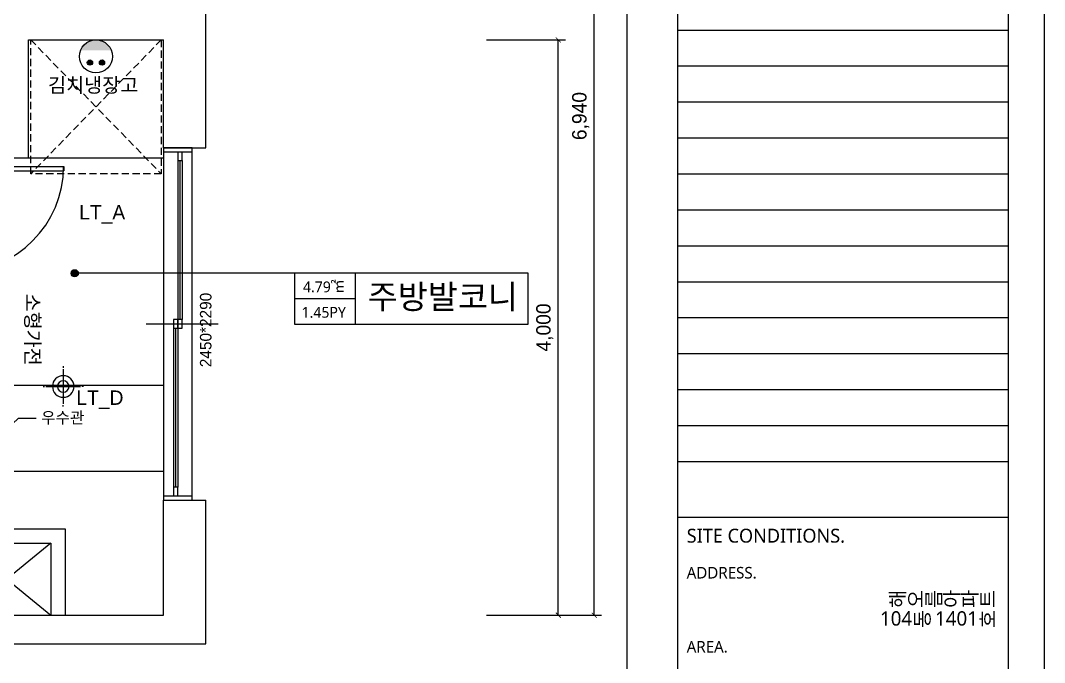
# Model space of a CAD drawing. Header units: inches. Extents: x 47110 to 276445, y 19043 to 183074.
# Drawn here: x 82989 to 90110, y 24439 to 28903 of the extents above; entities that cross this region are included whole.
import ezdxf
from ezdxf.enums import TextEntityAlignment as Align

# ---------------------------------------------------------------- set-up
doc = ezdxf.new("R2010")
doc.units = ezdxf.units.IN
doc.header["$LTSCALE"] = 50
doc.header["$MEASUREMENT"] = 0
doc.header["$PDSIZE"] = 700.071425
doc.linetypes.add('DASHEDX2', pattern=[1.5, 1, -0.5])
doc.linetypes.add('HID', pattern=[2.5, 1.5, -1])
for name, color, linetype in [('0-ELC TEXT', 7, 'Continuous'), ('03-TEXT', 3, 'Continuous'), ('06-FUR', 6, 'Continuous'), ('07-DIM', 1, 'Continuous'), ('3.기호.계단선', 30, 'Continuous'), ('CEIL-DOOR', 6, 'Continuous'), ('F-SYM', 7, 'Continuous'), ('FORM(YOURNAME)-11', 1, 'Continuous'), ('HAT', 8, 'Continuous'), ('RC-LIGHT', 7, 'Continuous'), ('U-LANP', 6, 'Continuous'), ('도면층2', 2, 'Continuous'), ('도면층4', 4, 'Continuous'), ('도면층5', 5, 'Continuous'), ('도면층8', 8, 'Continuous')]:
    doc.layers.add(name, color=color, linetype=linetype)
doc.styles.add('N 맑은고딕', font='malgun.ttf')
doc.styles.add('YOURNAME', font='@Microsoft JhengHei Light.ttf')
doc.styles.add('넥슨고딕', font='@Microsoft JhengHei Light.ttf')
doc.styles.add('마감재', font='stylu.ttf')
doc.styles.add('코레일둥고', font='')
doc.styles.get('코레일둥고').set_extended_font_data('THE정고딕110')
doc.dimstyles.new('벽치수 Copy of DIM-50', dxfattribs={"dimscale": 50, "dimtxt": 2, "dimasz": 0.7, "dimexe": 1, "dimexo": 1, "dimgap": 0.7, "dimtad": 1, "dimdec": 0, "dimzin": 1, "dimdsep": 46, "dimlunit": 6, "dimtxsty": '마감재', "dimblk": 'ARCHTICK', "dimcen": -0.09, "dimclrd": 256, "dimclre": 256, "dimclrt": 3, "dimadec": 0, "dimazin": 0, "dimtfac": 1, "dimtdec": 0, "dimtix": 1, "dimtmove": 2, "dimatfit": 0, "dimldrblk": 'ARCHTICK', "dimfxl": 1, "dimtolj": 1, "dimtzin": 0, "dimarcsym": 0})

# ---------------------------------------------------------------- blocks, each defined once
blk = doc.blocks.new('FORM-PLAN')
at = {"layer": 'Defpoints', "color": 158}
blk.add_line((1346, 54915), (1346, -2085), dxfattribs=at)
for points in [[(-71444, -2285), (10556, -2285), (10556, 55115), (-71444, 55115)], [(-69444, 53115), (-64, 53115), (-64, 1215), (-69444, 1215)]]:
    blk.add_lwpolyline(points, close=True, dxfattribs=at)
at = {"layer": 'FORM(YOURNAME)-11', "color": 14}
for p, q in [((1346, 33893), (10556, 33893)), ((1346, 32893), (10556, 32893)), ((1346, 31893), (10556, 31893)), ((1346, 30893), (10556, 30893)), ((1346, 29893), (10556, 29893)), ((1346, 28893), (10556, 28893)), ((1346, 27893), (10556, 27893)), ((1346, 26893), (10556, 26893)), ((1346, 25893), (10556, 25893)), ((1346, 24893), (10556, 24893)), ((1346, 23893), (10556, 23893)), ((1346, 22893), (10556, 22893)), ((1346, 21893), (10556, 21893)), ((1346, 20344), (10556, 20344))]:
    blk.add_line(p, q, dxfattribs=at)
at = {"layer": 'FORM(YOURNAME)-11', "color": 250}
blk.add_lwpolyline([(-72444, -3285), (11556, -3285), (11556, 56115), (-72444, 56115)], close=True, dxfattribs=at)
at = {"layer": 'FORM(YOURNAME)-11', "color": 14, "style": 'YOURNAME'}
blk.add_text('SITE CONDITIONS.', height=386.14, dxfattribs=at).set_placement((1603, 19829), align=Align.MIDDLE_LEFT)
at = {"layer": 'FORM(YOURNAME)-11', "color": 251, "style": 'YOURNAME'}
for s, p in [('ADDRESS.', (1603, 18799)), ('AREA.', (1603, 16740))]:
    blk.add_text(s, height=321.8, dxfattribs=at).set_placement(p, align=Align.MIDDLE_LEFT)
at = {"layer": 'FORM(YOURNAME)-11', "color": 3, "style": 'YOURNAME'}
for tag, height, p in [('1', 450, (9905, 18188)), ('2', 450, (9905, 17544)), ('3', 450, (9905, 16257)), ('4', 450, (9905, 14326)), ('5', 515, (9905, 12009)), ('6', 515, (9905, 9757)), ('7', 515, (9905, 7504)), ('8', 515, (9905, 5252)), ('9', 515, (9905, 2999)), ('10', 515, (5655, 811)), ('11', 515, (9905, 747)), ('12', 515, (5655, -1441)), ('13', 515, (9905, -1441))]:
    blk.add_attdef(tag, text='', height=height, dxfattribs=at).set_placement(p, align=Align.MIDDLE_RIGHT)
blk = doc.blocks.new('_ArchTick')
at = {"color": 0, "linetype": 'ByBlock', "const_width": 0.15}
blk.add_lwpolyline([(-0.5, -0.5), (0.5, 0.5)], dxfattribs=at)
blk = doc.blocks.new('*D181')
at = {"layer": '07-DIM', "lineweight": -2, "transparency": 16777216}
for p, q in [((86228.8, 31708.7), (87028.8, 31708.7)), ((86978.8, 24768.7), (86978.8, 31708.7)), ((86228.8, 24768.7), (87028.8, 24768.7))]:
    blk.add_line(p, q, dxfattribs=at)
at = {"layer": 'Defpoints', "color": 0, "transparency": 16777216}
for p in [(86178.8, 31708.7), (86978.8, 31708.7), (86178.8, 24768.7)]:
    blk.add_point(p, dxfattribs=at)
at = {"layer": '07-DIM', "lineweight": -2, "transparency": 16777216, "xscale": 35, "yscale": 35, "zscale": 35}
for p, rotation in [((86978.8, 31708.7), 90), ((86978.8, 24768.7), 270)]:
    blk.add_blockref('_ArchTick', p, dxfattribs=dict(at, rotation=rotation))
at = {"layer": '07-DIM', "color": 3, "transparency": 16777216, "insert": (86884.5, 28238.7), "char_height": 100, "attachment_point": 5, "rotation": 90, "style": '마감재'}
blk.add_mtext('\\A1;6,940', dxfattribs=at)
blk = doc.blocks.new('*D183')
at = {"layer": '07-DIM', "lineweight": -2, "transparency": 16777216}
for p, q in [((86228.8, 28768.7), (86778.8, 28768.7)), ((86728.8, 24768.7), (86728.8, 28768.7)), ((86228.8, 24768.7), (86778.8, 24768.7))]:
    blk.add_line(p, q, dxfattribs=at)
at = {"layer": 'Defpoints', "color": 0, "transparency": 16777216}
for p in [(86178.8, 28768.7), (86728.8, 28768.7), (86178.8, 24768.7)]:
    blk.add_point(p, dxfattribs=at)
at = {"layer": '07-DIM', "lineweight": -2, "transparency": 16777216, "xscale": 35, "yscale": 35, "zscale": 35}
for p, rotation in [((86728.8, 28768.7), 90), ((86728.8, 24768.7), 270)]:
    blk.add_blockref('_ArchTick', p, dxfattribs=dict(at, rotation=rotation))
at = {"layer": '07-DIM', "color": 3, "transparency": 16777216, "insert": (86634.5, 26768.7), "char_height": 100, "attachment_point": 5, "rotation": 90, "style": '마감재'}
blk.add_mtext('\\A1;4,000', dxfattribs=at)
blk = doc.blocks.new('fffsere')
for p, q in [((61421.1, 27948.7), (62361.1, 27948.7)), ((60966.1, 25768.7), (62361.1, 25768.7))]:
    blk.add_line(p, q)
at = {"layer": '도면층2'}
for p, q in [((62656.1, 28018.7), (62656.1, 29098.7)), ((61421.1, 27948.7), (61421.1, 28768.7)), ((61421.1, 28768.7), (62361.1, 28768.7)), ((62361.1, 28018.7), (62361.1, 28768.7)), ((62361.1, 28018.7), (62656.1, 28018.7)), ((62361.1, 28018.7), (62561.1, 28018.7)), ((58366.1, 27948.7), (61421.1, 27948.7)), ((62361.1, 25568.7), (62656.1, 25568.7)), ((62361.1, 24768.7), (62361.1, 25568.7)), ((62361.1, 25568.7), (62561.1, 25568.7)), ((62656.1, 24568.7), (62656.1, 25568.7)), ((60966.1, 25368.7), (61676.1, 25368.7)), ((61676.1, 25368.7), (61676.1, 24768.7)), ((60966.1, 25268.7), (61576.1, 25268.7)), ((61576.1, 25268.7), (61576.1, 24768.7)), ((60966.1, 24768.7), (62361.1, 24768.7)), ((57936.1, 24568.7), (62656.1, 24568.7))]:
    blk.add_line(p, q, dxfattribs=at)
at = {"layer": '도면층4'}
for p, q in [((62561.1, 28018.7), (62361.1, 28018.7)), ((62361.1, 28018.7), (62361.1, 25568.7)), ((62561.1, 27988.7), (62361.1, 27988.7)), ((62561.1, 25568.7), (62561.1, 28018.7)), ((62476.1, 26823.7), (62476.1, 27928.7)), ((62241.1, 26793.7), (62741.1, 26793.7)), ((62446.1, 25658.7), (62446.1, 26763.7)), ((62361.1, 25598.7), (62561.1, 25598.7)), ((62361.1, 25568.7), (62561.1, 25568.7))]:
    blk.add_line(p, q, dxfattribs=at)
for points in [[(62461.1, 27928.7), (62491.1, 27928.7), (62491.1, 27988.7), (62461.1, 27988.7)], [(62431.1, 26763.7), (62461.1, 26763.7), (62461.1, 26823.7), (62431.1, 26823.7)], [(62461.1, 26763.7), (62491.1, 26763.7), (62491.1, 26823.7), (62461.1, 26823.7)], [(62431.1, 25598.7), (62461.1, 25598.7), (62461.1, 25658.7), (62431.1, 25658.7)]]:
    blk.add_lwpolyline(points, close=True, dxfattribs=at)
blk.add_lwpolyline([(61092.6, 25895.1), (61351.9, 26137.2), (61474.9, 26137.2)], dxfattribs=at)
at = {"layer": '도면층5'}
for p, q in [((62461.1, 27928.7), (62461.1, 26823.7)), ((62491.1, 27928.7), (62491.1, 26823.7)), ((62431.1, 26763.7), (62431.1, 25658.7)), ((62461.1, 26763.7), (62461.1, 25658.7))]:
    blk.add_line(p, q, dxfattribs=at)
at = {"layer": '도면층8'}
for p, q in [((60966.1, 25268.7), (61576.1, 24768.7)), ((61576.1, 25268.7), (60966.1, 24768.7))]:
    blk.add_line(p, q, dxfattribs=at)
at = {"layer": '06-FUR', "color": 7, "linetype": 'DASHEDX2', "style": 'N 맑은고딕'}
blk.add_text('우수관', height=80, dxfattribs=at).set_placement((61509.6, 26101.8))
at = {"layer": '도면층4', "style": '코레일둥고'}
blk.add_text('2450*2290', height=80, rotation=90, dxfattribs=at).set_placement((62694.1, 26492.5))
blk = doc.blocks.new('FFFF')
at = {"layer": '06-FUR', "color": 8, "linetype": 'DASHEDX2'}
for p, q in [((82937.1, 28768.7), (83845.1, 27836.7)), ((83845.1, 28768.7), (82937.1, 27836.7))]:
    blk.add_line(p, q, dxfattribs=at)
at = {"layer": '06-FUR', "color": 8}
for p, q in [((82466.1, 26368.7), (83861.1, 26368.7)), ((82466.1, 25768.7), (83861.1, 25768.7))]:
    blk.add_line(p, q, dxfattribs=at)
at = {"layer": '06-FUR', "color": 8, "linetype": 'DASHEDX2'}
blk.add_lwpolyline([(83845.1, 27836.7), (82937.1, 27836.7), (82937.1, 28768.7), (83845.1, 28768.7)], close=True, dxfattribs=at)
at = {"layer": '도면층4'}
for p, q in [((82436.1, 27888.7), (83166.6, 27888.7)), ((82436.1, 27858.7), (83166.1, 27858.7)), ((83166.6, 27888.7), (83166.6, 27858.7))]:
    blk.add_line(p, q, dxfattribs=at)
at = {"layer": '도면층5'}
blk.add_arc((82436.1, 27888.7), 730, 270, 0, dxfattribs=at)
blk.add_blockref('fffsere', (21500, 0))
blk = doc.blocks.new('매입등')
at = {"layer": 'HAT', "color": 1}
for p, q in [((0, 140), (0, 130)), ((0, 120), (0, -120)), ((-140, 0), (-130, 0)), ((120, 0), (-120, 0)), ((140, 0), (130, 0)), ((-140, 0), (-130, 0)), ((0, -140), (0, -130))]:
    blk.add_line(p, q, dxfattribs=at)
blk.add_circle((0, 0), 40, dxfattribs=at)
at = {"layer": 'U-LANP'}
blk.add_circle((0, 0), 75, dxfattribs=at)
blk = doc.blocks.new('A$C59950440')
at = {"layer": 'CEIL-DOOR'}
blk.add_blockref('매입등', (140, 140), dxfattribs=at)

msp = doc.modelspace()

# ---------------------------------------------------------------- hatches: boundary and pattern name
at = {"layer": '0-ELC TEXT'}
h = msp.add_hatch(color=256, dxfattribs=at)
h.dxf.hatch_style = 1
edge = h.paths.add_edge_path()
edge.add_arc((83366, 27145.4804799), 25, 0, 360)
at = {"layer": 'RC-LIGHT'}
h = msp.add_hatch(color=10, dxfattribs=at)
edge = h.paths.add_edge_path()
edge.add_line((83620.4977133, 28696.6764811), (83407.1819934, 28696.6764744))
edge.add_ellipse((83513.8398547, 28653.6753044), major_axis=(81.3172824, -81.3172773), ratio=1, start_angle=66.9577785224, end_angle=203.0422214776, ccw=False)
h = msp.add_hatch(color=10, dxfattribs=at)
edge = h.paths.add_edge_path()
edge.add_arc((83471.8076544, 28610.7274382), 18.3132637, -180, 180, ccw=False)
h = msp.add_hatch(color=10, dxfattribs=at)
edge = h.paths.add_edge_path()
edge.add_arc((83555.8720578, 28610.7274408), 18.3132637, -180, 180, ccw=False)

# ---------------------------------------------------------------- linework, layer by layer
at = {"layer": '0-ELC TEXT'}
for p, q in [((84894.5575259, 27145.4804799), (83366, 27145.4804799)), ((85319.2495279, 26791.7213948), (85319.2495279, 27145.4804799)), ((85319.2495279, 26968.6009373), (84894.5575259, 26968.6009373))]:
    msp.add_line(p, q, dxfattribs=at)
msp.add_lwpolyline([(86519.2495279, 27145.4804799), (84894.5575259, 27145.4804799), (84894.5575259, 26791.7213948), (86519.2495279, 26791.7213948)], close=True, dxfattribs=at)
msp.add_circle((83366, 27145.4804799), 25, dxfattribs=at)
at = {"layer": 'RC-LIGHT', "color": 10}
for centre, radius in [((83513.8398547, 28653.6753044), 115), ((83471.8076544, 28610.7274382), 18.3132637), ((83555.8720578, 28610.7274408), 18.3132637)]:
    msp.add_circle(centre, radius, dxfattribs=at)

# ---------------------------------------------------------------- block references
msp.add_blockref('FFFF', (122.7802847, 0))
at = {"layer": 'F-SYM'}
ref = msp.add_blockref('FORM-PLAN', (87220.9985804, 20363.7620237), dxfattribs=dict(at, xscale=0.2500000000000001, yscale=0.2500000000000001, zscale=0.2500000000000001))
ref.add_attrib('2', '104동 1401호', dxfattribs={"layer": 'FORM(YOURNAME)-11', "color": 3, "height": 100, "style": 'YOURNAME'}).set_placement((89772.2639503, 24745.7705385), align=Align.MIDDLE_RIGHT)
ref.add_attrib('1', '해오름아파트', dxfattribs={"layer": 'FORM(YOURNAME)-11', "color": 3, "height": 100, "style": 'YOURNAME'}).set_placement((89772.2639503, 24885.1155458), align=Align.MIDDLE_RIGHT)
at = {"layer": 'RC-LIGHT', "xscale": -1}
msp.add_blockref('A$C59950440', (83426.3398214, 26218.6752874), dxfattribs=at)

# ---------------------------------------------------------------- texts
at = {"layer": '03-TEXT'}
for s, height, style, p in [('4.79㎡', 75, '넥슨고딕', (85101.1890312, 27013.6863376)), ('주방발코니', 166.66666667, '코레일둥고', (85926.0209442, 26899.1803615)), ('1.45PY', 75, '넥슨고딕', (85097.7313367, 26836.806795))]:
    msp.add_text(s, height=height, dxfattribs=dict(at, style=style)).set_placement(p, align=Align.CENTER)
at = {"layer": '3.기호.계단선', "linetype": 'HID', "style": '코레일둥고'}
for s, p in [('LT_A', (83397.3077928, 27519.7632284)), ('LT_D', (83378.0121245, 26230.8413071))]:
    msp.add_text(s, height=100, dxfattribs=at).set_placement(p)
at = {"layer": 'RC-LIGHT', "color": 10, "style": '코레일둥고'}
msp.add_text('김치냉장고', height=100, dxfattribs=at).set_placement((83180.4808276, 28503.4883269), align=Align.TOP_LEFT)
msp.add_text('소형가전', height=100, rotation=270, dxfattribs=at).set_placement((83123.2961426, 27004.4057014), align=Align.TOP_LEFT)

# ---------------------------------------------------------------- dimensions: what is measured, and where the dimension line sits
at = {"layer": '07-DIM'}
for base, p2, picture, middle in [((86978.8398547, 31708.6753044), (86178.8398547, 31708.6753044), '*D181', (86884.4694301, 28238.6753044)), ((86728.8398547, 28768.6753044), (86178.8398547, 28768.6753044), '*D183', (86634.4694301, 26768.6753044))]:
    dim = msp.add_linear_dim(base=base, p1=(86178.8398547, 24768.6753044), p2=p2, angle=90, dimstyle='벽치수 Copy of DIM-50', dxfattribs=at)
    dim.commit()
    dim.dimension.update_dxf_attribs({"geometry": picture, "text_midpoint": middle})

doc.saveas('drawing.dxf')
